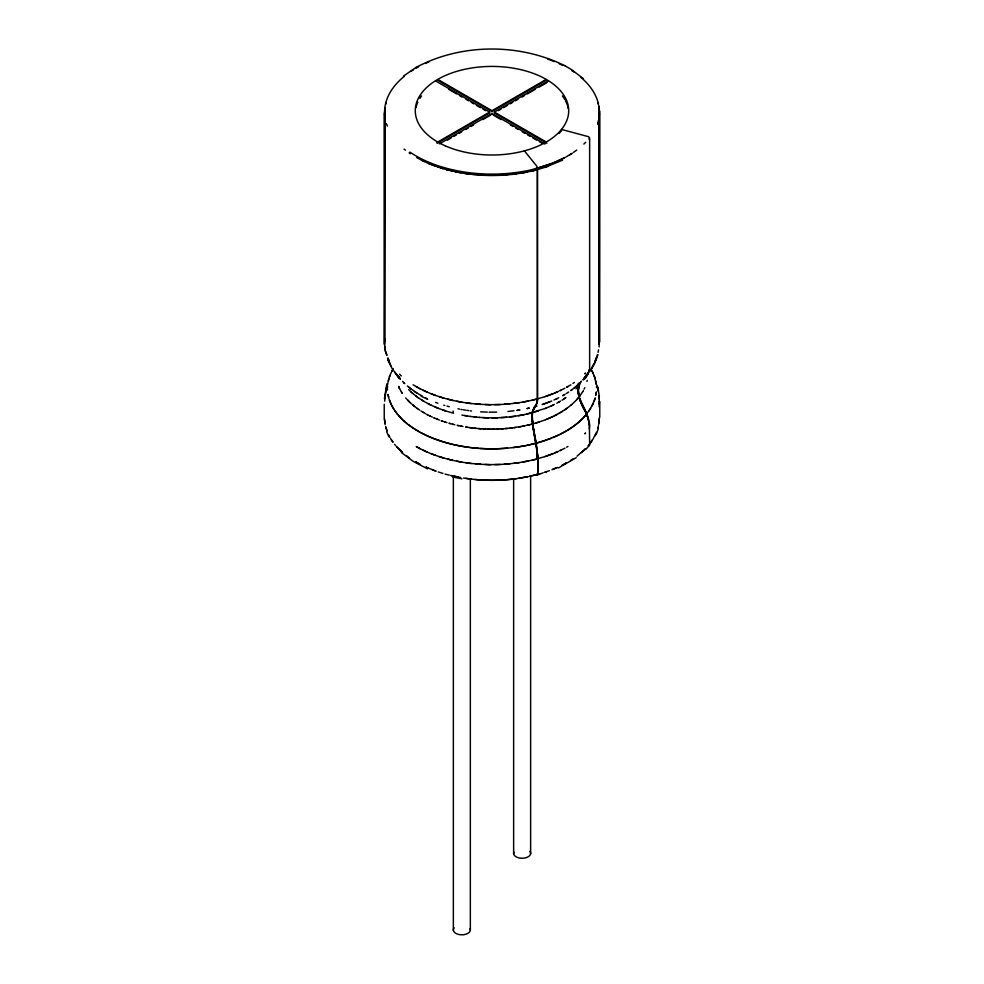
<?xml version="1.0" encoding="UTF-8"?>
<svg xmlns="http://www.w3.org/2000/svg" width="984" height="984" viewBox="0 0 984 984"><rect width="100%" height="100%" fill="white"/><g stroke="black" fill="none" stroke-linecap="round" stroke-linejoin="round"><path stroke-width="1.48" d="M384.609 344.092L385.101 107.822L385.052 118.314M598.715 106.555L599.379 114.488L599.244 344.302M596.501 386.417L596.55 387.622M387.45 390.008L387.487 388.889M384.719 341.227L384.805 338.693M384.719 401.177L385.248 394.486M599.244 404.252L599.367 401.263M599.084 118.203L598.801 107.736L599.145 346.872M532.221 416.318C531.077 409.59 538.051 405.691 537.522 399.086L537.51 168.227L536.797 166.198L524.411 150.847M596.292 392.481L595.8 395.261L596.39 391.915M599.379 401.779L599.145 406.822M384.424 398.655L386.786 383.981M537.326 168.227L537.375 398.901C538.223 405.666 530.708 409.971 532.221 417.007C533.353 436.355 540.118 455.063 537.535 474.743L536.821 475.235L543.242 472.751M387.413 387.794L387.573 386.208M579.158 383.944L579.699 382.997L578.432 386.109L578.42 394.51M578.063 389.381L578.998 384.412M536.993 401.841L537.375 398.901L532.344 400.107M598.826 118.437L599.379 114.488M598.838 423.218L599.379 419.332M385.261 349.652L384.621 344.191L384.609 112.016L385.273 107.674M532.492 411.497C531.016 432.689 540.745 453.083 537.375 474.534L529.343 476.354L539.773 473.734M579.748 383.625L578.26 390.427L579.182 397.253L587.054 414.202L589.33 424.264L589.674 444.633A1.71 1.267 38.9 0 1 588.125 445.617L589.17 444.497M387.106 384.4L384.83 398.557M387.634 384.572L387.844 383.428M388.36 380.759L389.074 378.016L387.954 382.309M385.666 391.78L386.195 389.024M579.81 383.502C575.357 393.452 581.556 404.424 586.403 412.997M598.653 119.716L599.231 116.936M598.383 425.838L597.854 428.409L598.272 427.253M598.653 424.559L599.17 417.966M598.567 349.861L598.075 352.407M386.269 102.557L385.802 104.181M597.706 124.427L597.854 123.553M536.526 403.748L536.833 402.468M588.801 370.943C591.04 365.667 586.685 380.021 582.848 379.849M533.045 409.455L533.119 409.307M586.919 381.472L587.251 380.353M594.299 400.673L595.234 397.917C585.837 426.416 554.484 439.27 527.473 445.272C494.448 451.828 459.134 449.663 428.052 436.219L434.633 438.962M389.393 377.069L391.128 372.678M597.534 354.634L594.828 362.014M597.903 354.72L594.828 363.133L590.375 371.103M595 361.706L596.501 357.647M596.156 434.571L598.186 429.098M535.837 405.457L536.145 404.682L533.931 407.794L535.554 405.937M389.369 376.872L389.996 375.384M596.415 432.345L593.081 439.012M588.493 372.1L584.176 378.311L588.051 374.08L589.637 368.988L589.637 138.387A1.71 1.267 38.9 0 0 588.088 136.579L561.52 129.433L561.52 130.823L558.973 133.541M591.974 405.974L593.364 403.219M391.632 371.706L393.231 368.631M591.704 368.237L594.434 362.998M584.029 389.209L584.865 387.647M590.794 369.812L593.598 364.597M391.62 371.522L392.456 370.107M594.779 436.096L595.431 435.026M577.423 385.101L578.567 383.243M582.676 391.718L579.539 396.343L580.179 395.58M582.799 391.534L583.364 390.636M580.24 382.899L581.421 381.226M588.813 411.127L590.671 408.409M586.489 375.064L584.176 378.311L586.698 375.494M577.005 399.344L578.666 397.388M575.984 388.852L579.244 385.076M584.717 449.627L585.455 448.778L577.018 456.219M583.5 417.659L587.177 413.44M578.051 389.762L578.936 397.179L576.193 400.316M585.652 449.565L589.465 445.285M583.856 144.082L585.726 142.25M571.519 404.744L575.566 400.906M585.517 373.182L584.828 373.834L585.406 373.305M579.908 382.973L580.56 382.358M585.517 433.132L584.828 433.784L585.406 433.255M578.395 422.456L582.922 418.274M583.34 379.467L584.693 378.446M575.96 386.614L580.449 382.469M581.372 452.591L584.324 450.008M574.226 387.967L576.427 386.232M570.831 405.297L571.63 404.658M576.735 150.097L573.401 152.446M566.489 408.631L570.966 405.187M573.057 426.576L577.94 422.862M403.711 75.94L416.084 67.379M575.603 386.933L570.806 390.574L571.778 389.91M561.999 400.23L565.972 397.548M564.681 409.861L567.239 408.126M576.218 457.683L558.457 467.941M570.523 460.487L572.934 458.901M572.171 153.246L565.972 156.973M564.053 398.84L565.37 398.016M560.843 412.296L565.702 409.209M572.934 383.391L574.435 382.444M566.255 393.538L568.641 392.026M567.104 430.438L572.257 427.167M437.056 142.422L489.577 112.102L489.577 112.939L437.056 143.258M438.151 79.63L491.988 110.712L545.825 79.63M438.151 80.467L491.988 111.549L545.825 80.467M439.467 143.824L491.988 113.492L544.964 144.07M546.919 143.258L494.398 112.939L494.398 112.102L548.236 81.02M447.339 140.109L451.287 137.834M453.907 136.309L456.539 134.796M459.159 133.283L461.791 131.77M465.727 129.494L468.347 127.969M470.979 126.456L473.599 124.943M482.8 119.63L490.672 115.091M498.334 110.663L500.967 109.15M503.587 107.625L507.535 105.35M510.155 103.837L512.787 102.324M515.407 100.811L518.039 99.286M521.975 97.01L524.595 95.497M527.227 93.984L535.111 89.433M539.048 87.158L546.919 82.607M569.699 154.82L571.63 153.713M570.818 384.818L566.599 387.253L567.94 386.552M565.062 394.289L562.651 395.679L563.918 395.014M556.772 403.256L560.474 401.103M558.703 413.526L562.405 411.398M564.053 464.313L566.366 462.984L561.79 465.309M416.232 67.293C461.533 43.308 518.962 43.099 564.841 65.694M558.285 402.37L559.429 401.767M560.499 434.03L565.935 431.164M566.599 447.191L567.94 446.49M554.484 415.74L559.822 412.948M564.951 157.502L551.089 163.873L531.827 169.691A107.404 62.004 0 0 1 409.91 152.09M562.553 160.146L545.591 167.145M564.927 388.213L559.81 390.746L560.818 390.304M556.218 399L558.727 397.745M551.151 406.023L554.361 404.436M552.368 416.786L557.141 414.436M564.927 448.163L559.81 450.697L560.818 450.254M564.053 158.08L555.763 161.991L537.375 168.301M556.796 467.744L551.938 469.7M555.05 392.837L557.424 391.792M553.967 399.984L557.178 398.569M555.05 452.788L557.424 451.742M550.917 406.072L545.173 408.544M552.122 405.543L552.922 405.199M553.057 437.437L558.9 434.879M546.575 419.295L553.069 416.49M552.553 393.895L558.604 391.349M549.343 401.964L551.704 400.98M545.628 419.688L551.495 417.228M552.553 453.833L558.604 451.287M548.051 166.296C515.419 177.612 479.294 178.264 445.986 169.482M546.464 471.767L544.706 472.308L549.392 470.672M552.922 469.257L557.596 467.437M545.911 396.306L553.156 393.674M543.057 404.252L549.908 401.767M545.911 456.244L553.156 453.624M543.316 441.078L551.323 438.2M545.886 408.262L527.03 413.981M544.89 396.663L551.876 394.178M548.703 402.235L542.184 404.572M544.89 456.613L551.876 454.128M538.469 422.21L545.763 419.651M536.28 422.862L539.146 422.013M536.883 399.024L544.988 396.638M534.521 406.822L537.043 406.084M536.883 458.962L544.988 456.576M535.444 443.378L543.242 441.103M536.231 169.912L530.548 171.265M531.409 412.948L538.396 410.943M531.077 424.325L537.965 422.394M527.264 408.544L529.343 408.053L527.055 408.581M527.215 425.236L532.652 424.116L536.526 444.866M532.344 460.045L537.535 459.085L536.993 449.184M527.941 401.128L536.403 399.16M527.941 461.066L536.403 459.11M526.661 445.42L534.742 443.575M527.19 171.991L520.155 173.221M530.794 171.179L537.326 169.617M528.174 476.613L518.851 478.249M523.119 414.854L530.511 413.206M522.738 426.207L529.749 424.694M526.698 172.04L502.762 175.078M528.027 476.625C510.807 480.266 492.996 481.139 475.481 479.503M523.254 401.964L528.433 401.029M518.728 426.921L524.411 425.9M523.254 461.902L528.433 460.979M517.166 410.389L519.97 409.897L517.006 410.414M518.568 415.654L523.943 414.719M518.716 402.751L527.461 401.238M518.716 462.689L527.461 461.176M517.609 446.994L525.886 445.592M514.571 416.318L522.295 415.039M514.128 427.634L521.2 426.539M516.243 173.787L491.569 175.373M516.243 478.63C499.626 480.942 482.627 480.868 466.022 478.396M513.906 403.342L519.208 402.69M513.906 463.292L519.208 462.64M510.007 428.126L516.022 427.4M507.904 411.497L513.968 410.771M509.269 403.895L518.236 402.837M509.86 416.859L515.308 416.232M509.269 463.833L518.236 462.775M513.107 447.548L516.748 447.142M505.825 417.302L513.82 416.441M505.321 428.581L512.381 427.905M504.386 404.239L509.749 403.858M504.386 464.177L509.749 463.808M501.139 428.864L507.424 428.446M499.675 404.547L507.424 404.043M499.675 464.485L508.789 463.894M500.979 417.597L506.465 417.265M498.925 448.692L507.412 448.2M496.945 417.806L505.161 417.376M498.777 175.263L472.738 174.365M496.403 429.061L503.377 428.778M494.767 404.633L500.143 404.535M494.767 464.571L500.143 464.473M490.032 404.695L499.208 404.572M496.686 412.112L489.036 412.198M492.184 429.122L498.703 429.024M490.032 464.632L499.208 464.522M489.466 448.815L497.941 448.753M491.988 417.843L497.486 417.806M488.027 417.843L496.391 417.843M489.097 175.361L463.427 173.147M487.437 429.061L494.276 429.147M485.112 404.522L490.475 404.707M485.112 464.473L490.475 464.657M480.389 404.338L489.577 404.695M487.301 412.112L480.598 411.853M483.23 428.889L489.934 429.147M480.389 464.288L489.577 464.645M480.02 448.433L488.421 448.815M482.959 417.597L488.458 417.856M479.147 417.388L487.584 417.843M478.519 428.569L485.149 429.024M475.53 403.92L480.819 404.375M475.53 463.858L480.819 464.325M470.856 403.489L479.958 404.326M474.362 428.188L481.164 428.815M470.856 463.439L479.958 464.263M470.266 410.857L471.582 411.029M470.672 447.56L478.925 448.384M468.618 173.947L464.227 173.319M471.361 479.073L463.562 478.052M473.907 416.835L479.466 417.425M470.377 416.466L476.182 417.093M469.7 427.597L476.084 428.397M466.059 402.813L471.262 403.551M466.059 462.763L471.262 463.489M461.484 402.148L470.438 403.452M466.92 410.34L468.716 410.611M461.484 462.099L470.438 463.402M472.492 428.015L465.641 426.994L467.154 427.277M461.053 172.778L455.494 171.733M461.115 409.442L461.914 409.565M463.169 409.762L465.666 410.156M461.508 446.207L469.553 447.449M460.647 477.56L451.754 475.702M464.719 415.543L470.586 416.49M461.902 415.088L467.326 415.974M459.479 172.458L446.81 169.605M458.15 477.068L450.611 475.469M461.09 426.158L462.997 426.515M456.81 401.226L461.865 402.222M456.81 461.176L461.865 462.173M452.788 476.994L461.927 478.802M452.357 400.328L461.102 402.099M457.954 408.766L459.7 409.123M452.357 460.278L461.102 462.037M461.754 426.293L457.142 425.346L458.458 425.678M452.591 444.374L460.352 446.023M449.27 170.269L442.714 168.51M445.063 474.116L449.27 475.112M452.738 424.252L454.817 424.768M447.855 399.172L452.714 400.414M447.843 459.11L452.714 460.364M443.563 398.04L452 400.254M443.563 457.99L452 460.204M453.292 424.399L448.962 423.243L450.069 423.6M442.948 473.427L438.335 471.963M589.207 138.277L589.33 139.703M589.33 428.852C591.532 417.954 581.236 407.314 579.182 397.253M443.993 442.087L451.422 444.128M443.71 405.187L444.756 405.469M447.019 406.097L449.294 406.724M445.494 410.906L453.464 413.206L453.071 411.017M444.719 421.915L446.933 422.603M439.245 396.65L443.87 398.139M439.245 456.588L443.87 458.089M434.989 165.976L428.839 163.639M435.149 395.31L443.231 397.954M435.149 455.248L443.231 457.904M435.801 471.09L425.826 467.043L428.52 468.212M445.174 422.062L441.152 420.721L442.05 421.066M435.789 439.356L442.825 441.767M435.604 402.37L437.868 403.219M443.034 410.033L445.58 410.943M437.917 408.188L445.408 410.882M437.105 166.665L443.12 168.621L428.421 163.479L416.749 157.637M432.394 469.798L435.924 471.09M437.105 419.135L439.43 420.045M431.066 393.698L435.432 395.42M431.066 453.636L435.432 455.358M427.191 392.149L434.842 395.211M427.191 452.087L434.842 455.149M437.486 419.295L433.784 417.782L434.498 418.114M424.461 161.61L421.361 160.146M435.1 406.958L438.089 408.262M430.82 405.076L437.745 408.126M423.366 390.328L427.45 392.272M421.349 396.318L427.683 399.344M429.959 415.961L432.357 417.093M427.72 436.06L420.832 432.677L426.921 435.74M423.366 450.266L427.45 452.209M427.585 468.864L413.12 461.312L401.337 452.468M419.762 388.594L426.921 392.038M425.826 398.028L427.068 398.631M419.762 448.532L426.921 451.988M430.279 416.109L426.921 414.448L427.45 414.756M420.906 395.494L422.136 396.122L414.448 391.497M428.003 403.588L431.053 405.199M425.506 402.259L430.574 404.965M420.463 464.497L415.629 461.791L418.52 463.575M416.232 386.577L419.983 388.717M420.451 432.468L414.202 428.778L419.75 432.136M419.983 448.655L416.232 446.515L419.528 448.421M494.398 112.102L546.046 141.917M435.74 81.02L489.577 112.102M448.864 89.433L456.748 93.984M459.38 95.497L462 97.01M465.936 99.286L468.568 100.811M471.188 102.324L473.821 103.837M476.441 105.35L480.389 107.625M483.009 109.15L485.641 110.663M493.304 115.091L501.176 119.63M510.376 124.943L512.996 126.456M515.628 127.969L518.248 129.494M522.184 131.77L524.816 133.283M527.449 134.796L530.068 136.309M532.701 137.834L536.637 140.109M539.257 141.622L541.889 143.135M418.557 387.917L413.108 384.793M423.341 412.382L425.777 413.784M564.705 65.608L571.643 69.655L583.241 78.572M423.624 412.554L421.004 411.029M409.098 152.926L410.451 153.762M421.595 399.898L424.547 401.767M418.286 397.757L423.944 401.423M413.797 428.507L408.212 424.559L413.169 428.163M416.909 393.108L408.668 387.179M417.277 408.434L419.738 410.156M417.585 408.643L415.187 406.97M404.006 149.064L405.42 150.195M587.054 414.202L582.995 407.499L578.936 397.179M415.851 395.9L418.606 398.016M413.92 394.387L417.929 397.536M406.675 455.826L409.098 457.769M407.782 424.202L402.899 420.033L407.241 423.858M407.364 385.986L411.066 389.061M412.628 404.781L414.301 406.207M411.792 404.067L410.07 402.604M412.751 404.904L414.682 406.577M403.6 382.555L404.744 383.588L402.567 381.386M410.795 391.62L413.305 393.957M396.921 447.191L402.604 452.578L396.613 446.613M412.579 393.342L408.668 389.627M399.541 374.154L401.324 375.949M402.481 419.614L398.323 415.248L402.026 419.258M407.597 399.996L409.504 402.001M394.486 444.35L395.789 445.727M406.65 398.987L405.691 397.979M407.438 399.836L409.811 402.358M399.934 378.373L394.67 372.05M399.307 377.684L396.466 374.387L400.34 379.258M532.418 412.886C530.917 427.868 538.014 443.538 537.535 459.085M399 378.262L391.927 368.201L387.917 360.107M397.93 414.756L394.51 410.242L397.548 414.412M398.52 376.552L400.34 378.865M395.531 373.268L399.381 378.163M391.361 440.008L393.034 442.185L390.537 438.433M394.166 409.676L391.509 405.064L393.858 409.344M591.974 370.882L594.594 376.823L596.218 384.363L595.75 380.943M401.398 391.878L402.173 393.243M399.406 388.262L401.976 392.911M388.582 434.719L389.885 437.203M592.085 371.128L593.229 373.576M387.942 357.832L389.184 360.648M387.745 358.668L390.119 364.031M391.226 404.424L389.32 399.75L390.98 404.104M386.577 431.496L388.975 436.921M388.496 360.328L390.808 365.63M399.467 388.422L398.655 386.355L399.319 388.114M594.127 375.519L594.324 376.171M594.385 376.368L595.148 378.926M386.847 355.359L386.011 352.37L386.761 355.138M388.582 397.106L387.979 394.35L388.938 398.741M385.605 350.968L386.208 353.207M587.423 416.576L586.772 413.993L588.198 419.75M597.645 102.816L597.915 103.96M596.993 385.15L598.149 390.402M597.891 387.081L599.391 397.179M384.965 349.873L385.31 351.608M384.707 116.469L385.039 118.154M384.707 421.324L385.039 422.997M597.805 388.815L598.284 391.472M384.928 346.823L385.285 349.751M598.752 336.011L599.059 338.742M598.752 395.949L599.059 398.68M598.813 336.257L599.354 341.571M598.813 396.195L599.354 401.521M588.924 424.215L588.986 424.854M532.295 419.688L532.652 424.116M384.609 112.016L385.15 119.876M384.769 419.123L385.15 424.719M537.252 455.284L537.375 458.851M599.76 401.804L599.76 417.462M599.723 111.229L599.723 341.829M530.622 476.305L530.622 853.768M513.636 479.38L513.636 853.768M491.988 110.712L491.988 111.549M491.988 113.492L491.988 114.329M470.34 479.023L470.34 930.323M453.353 476.637L453.353 930.323M384.277 113.677L384.277 344.277M384.24 404.264L384.24 419.922M598.383 120.565A107.404 62.004 0 0 1 597.706 123.037M387.364 126.112A107.404 62.004 0 0 1 386.466 123.664M385.187 118.683A107.404 62.004 0 0 1 404.35 76.248M411.091 71.315A107.404 62.004 0 0 1 413.526 69.753M416.048 68.253A107.404 62.004 0 0 1 418.655 66.801M425.322 63.48A107.404 62.004 0 0 1 429.049 61.857M547.805 59.126A107.404 62.004 0 0 1 554.299 61.598M559.256 63.763A107.404 62.004 0 0 1 562.836 65.498M571.679 70.528A107.404 62.004 0 0 1 574.066 72.103M580.658 77.109A107.404 62.004 0 0 1 598.53 104.267M598.789 105.509A107.404 62.004 0 0 1 599.084 116.813M529.847 851.258A8.524 4.92 0 0 1 522.873 858.245A8.524 4.92 0 0 1 513.894 852.058M470.081 928.625A8.524 4.92 0 0 1 461.102 934.8A8.524 4.92 0 0 1 454.128 927.814M415.986 107.477A76.715 44.292 0 0 1 417.794 102.225M419.861 98.4A76.715 44.292 0 0 1 421.57 95.915M562.381 95.879A76.715 44.292 0 0 1 564.853 99.63M565.542 100.897A76.715 44.292 0 0 1 567.214 104.796M567.633 106.112A76.715 44.292 0 0 1 568.26 108.757M592.479 439.909L590.031 443.513L592.479 439.909M386.933 430.82L385.814 426.982L386.933 430.82M445.076 145.755A76.715 44.292 0 0 0 568.014 116.641A76.715 44.292 0 0 0 462.886 69.729A76.715 44.292 0 0 0 445.076 145.755"/></g></svg>
